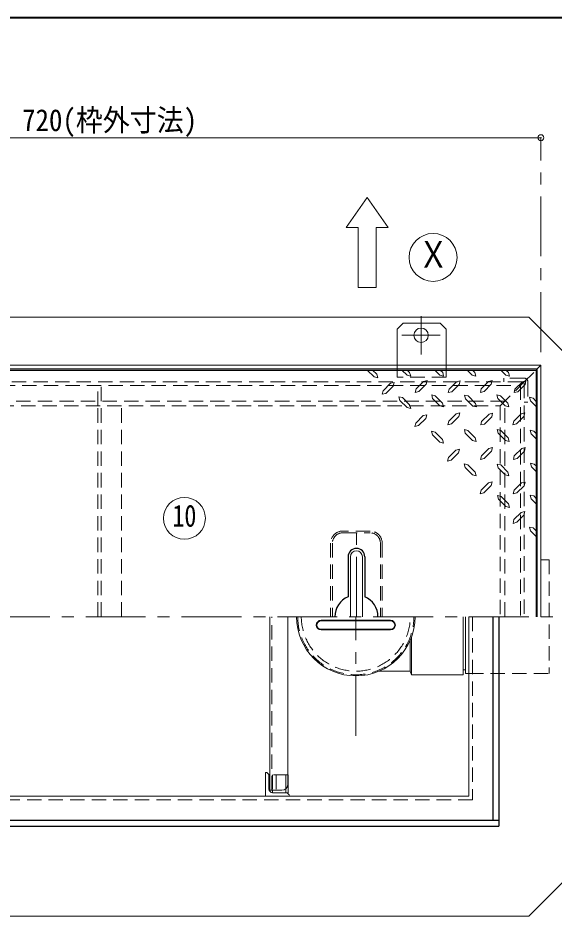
# Model space of a CAD drawing. Units: millimetres at full size, sheet at 1:10; details may follow other scales. Extents: x -2111 to 1939, y -1286 to 1524.
# Drawn here: x -1313 to -865, y 774 to 1524 of the extents above; entities that cross this region are included whole.
import ezdxf
from ezdxf.enums import TextEntityAlignment as Align

# ---------------------------------------------------------------- set-up
doc = ezdxf.new("R2010")
doc.units = ezdxf.units.MM
doc.header["$LTSCALE"] = 10
doc.header["$PDMODE"] = 32
doc.header["$PDSIZE"] = 5
doc.linetypes.add('CHAIN1', pattern=[8, 5, -1, 1, -1])
doc.linetypes.add('DASHED1', pattern=[1.8, 1.2, -0.6])
doc.layers.add('0-6_補助線', color=4, linetype='Continuous', lineweight=9)
doc.styles.add('ＭＳ ゴシック', font='')
doc.styles.get('ＭＳ ゴシック').set_extended_font_data('MS Gothic')

msp = doc.modelspace()

# ---------------------------------------------------------------- linework, layer by layer
at = {"layer": '0-6_補助線', "color": 1, "lineweight": 40}
msp.add_line((1938.78, 1524.05), (-2111.22, 1524.05), dxfattribs=at)
at = {"layer": '0-6_補助線'}
for p, q in [((-1596.22, 1424.05), (-876.22, 1424.05)), ((-886.22, 1274.05), (-1586.22, 1274.05)), ((-991.22, 1269.05), (-996.22, 1264.05)), ((-991.22, 1269.05), (-960.22, 1269.05)), ((-955.22, 1264.05), (-960.22, 1269.05)), ((-836.22, 1224.05), (-886.22, 1274.05)), ((-996.22, 1264.05), (-996.22, 1234.05)), ((-955.22, 1264.05), (-955.22, 1234.05)), ((-1021.28, 1230.05), (-1015.46, 1224.36)), ((-992.31, 1230.05), (-987.97, 1225.71)), ((-987.88, 1230.05), (-985.76, 1227.92)), ((-964.83, 1230.05), (-960.49, 1225.71)), ((-960.3, 1230.05), (-958.18, 1227.92)), ((-937.67, 1230.05), (-933.59, 1225.8)), ((-933.3, 1230.05), (-931.27, 1228.02)), ((-909.77, 1230.05), (-905.43, 1225.71)), ((-905.34, 1230.05), (-903.21, 1227.92)), ((-879.22, 1231.05), (-880.22, 1230.05)), ((-984.89, 1224.94), (-987.97, 1225.71)), ((-985.76, 1227.92), (-984.89, 1224.94)), ((-957.41, 1224.84), (-960.49, 1225.71)), ((-958.18, 1227.92), (-957.41, 1224.84)), ((-930.5, 1225.03), (-933.59, 1225.8)), ((-931.27, 1228.02), (-930.5, 1225.03)), ((-902.35, 1224.84), (-905.43, 1225.71)), ((-903.21, 1227.92), (-902.35, 1224.84)), ((-1005.52, 1210.57), (-999.45, 1216.64)), ((-978.04, 1212.01), (-971.97, 1218.09)), ((-950.56, 1211.92), (-944.49, 1217.99)), ((-923.66, 1212.11), (-917.58, 1218.19)), ((-895.5, 1211.92), (-889.42, 1217.99)), ((-1007.84, 1212.79), (-1008.61, 1209.8)), ((-1005.52, 1210.57), (-1008.61, 1209.8)), ((-994.05, 1204.69), (-994.82, 1207.77)), ((-991.83, 1207), (-994.82, 1207.77)), ((-980.36, 1214.23), (-981.13, 1211.24)), ((-978.04, 1212.01), (-981.13, 1211.24)), ((-966.57, 1206.13), (-967.34, 1209.22)), ((-964.35, 1208.45), (-967.34, 1209.22)), ((-964.35, 1208.45), (-958.27, 1202.27)), ((-952.87, 1214.14), (-953.65, 1211.15)), ((-950.56, 1211.92), (-953.65, 1211.15)), ((-939.09, 1206.04), (-939.86, 1209.12)), ((-936.87, 1208.35), (-939.86, 1209.12)), ((-936.87, 1208.35), (-930.79, 1202.18)), ((-925.97, 1214.33), (-926.74, 1211.34)), ((-923.66, 1212.11), (-926.74, 1211.34)), ((-912.18, 1206.23), (-912.95, 1209.31)), ((-909.96, 1208.54), (-912.95, 1209.31)), ((-909.96, 1208.54), (-903.89, 1202.37)), ((-897.81, 1214.14), (-898.59, 1211.15)), ((-895.5, 1211.92), (-898.59, 1211.15)), ((-994.05, 1204.69), (-987.97, 1198.61)), ((-991.83, 1207), (-985.76, 1200.83)), ((-985.76, 1200.83), (-984.89, 1197.84)), ((-966.57, 1206.13), (-960.49, 1200.06)), ((-957.41, 1199.29), (-960.49, 1200.06)), ((-958.27, 1202.27), (-957.41, 1199.29)), ((-939.09, 1206.04), (-933.01, 1199.96)), ((-930.79, 1202.18), (-929.92, 1199.19)), ((-912.18, 1206.23), (-906.11, 1200.15)), ((-903.02, 1199.38), (-906.11, 1200.15)), ((-903.89, 1202.37), (-903.02, 1199.38)), ((-882.67, 1206.52), (-885.76, 1207.29)), ((-884.89, 1204.2), (-885.76, 1207.29)), ((-884.89, 1204.2), (-880.22, 1199.53)), ((-882.67, 1206.52), (-880.22, 1203.71)), ((-984.89, 1197.84), (-987.97, 1198.61)), ((-929.92, 1199.19), (-933.01, 1199.96)), ((-980.65, 1185.79), (-981.42, 1182.8)), ((-978.33, 1183.57), (-972.26, 1189.64)), ((-953.16, 1187.23), (-953.94, 1184.24)), ((-950.85, 1185.01), (-953.94, 1184.24)), ((-950.85, 1185.01), (-944.77, 1191.09)), ((-925.68, 1187.14), (-926.45, 1184.15)), ((-923.37, 1184.92), (-917.29, 1190.99)), ((-898.78, 1187.33), (-899.55, 1184.34)), ((-896.46, 1185.11), (-899.55, 1184.34)), ((-896.46, 1185.11), (-890.39, 1191.19)), ((-978.33, 1183.57), (-981.42, 1182.8)), ((-966.76, 1175.85), (-967.53, 1178.94)), ((-964.54, 1178.17), (-967.53, 1178.94)), ((-964.54, 1178.17), (-958.47, 1172)), ((-939.28, 1177.3), (-940.05, 1180.39)), ((-937.06, 1179.61), (-940.05, 1180.39)), ((-937.06, 1179.61), (-930.99, 1173.44)), ((-923.37, 1184.92), (-926.45, 1184.15)), ((-911.8, 1177.2), (-912.57, 1180.29)), ((-909.58, 1179.52), (-912.57, 1180.29)), ((-909.58, 1179.52), (-903.5, 1173.35)), ((-882.1, 1178.94), (-885.18, 1179.71)), ((-884.31, 1176.62), (-885.18, 1179.71)), ((-882.1, 1178.94), (-880.22, 1177.06)), ((-966.76, 1175.85), (-960.69, 1169.78)), ((-958.47, 1172), (-957.6, 1169.01)), ((-939.28, 1177.3), (-933.2, 1171.22)), ((-930.12, 1170.45), (-933.2, 1171.22)), ((-930.99, 1173.44), (-930.12, 1170.45)), ((-911.8, 1177.2), (-905.72, 1171.13)), ((-902.64, 1170.36), (-905.72, 1171.13)), ((-903.5, 1173.35), (-902.64, 1170.36)), ((-884.31, 1176.62), (-880.22, 1172.53)), ((-957.6, 1169.01), (-960.69, 1169.78)), ((-953.36, 1156.95), (-954.13, 1153.96)), ((-951.04, 1154.74), (-944.97, 1160.81)), ((-925.87, 1158.4), (-926.65, 1155.41)), ((-923.56, 1156.18), (-926.65, 1155.41)), ((-923.56, 1156.18), (-917.49, 1162.26)), ((-898.39, 1158.3), (-899.16, 1155.31)), ((-896.08, 1156.09), (-899.16, 1155.31)), ((-896.08, 1156.09), (-890, 1162.16)), ((-951.04, 1154.74), (-954.13, 1153.96)), ((-939.47, 1148.56), (-940.24, 1151.65)), ((-937.25, 1150.88), (-940.24, 1151.65)), ((-939.47, 1148.56), (-933.4, 1142.49)), ((-937.25, 1150.88), (-931.18, 1144.71)), ((-911.99, 1148.47), (-912.76, 1151.55)), ((-909.77, 1150.78), (-912.76, 1151.55)), ((-911.99, 1148.47), (-905.91, 1142.39)), ((-909.77, 1150.78), (-903.7, 1144.61)), ((-881.71, 1151.55), (-884.8, 1152.32)), ((-884.02, 1149.24), (-884.8, 1152.32)), ((-884.02, 1149.24), (-880.22, 1145.43)), ((-881.71, 1151.55), (-880.22, 1150.06)), ((-930.31, 1141.72), (-933.4, 1142.49)), ((-931.18, 1144.71), (-930.31, 1141.72)), ((-902.83, 1141.62), (-905.91, 1142.39)), ((-903.7, 1144.61), (-902.83, 1141.62)), ((-923.75, 1127.45), (-917.68, 1133.52)), ((-896.27, 1127.35), (-890.2, 1133.42)), ((-926.07, 1129.66), (-926.84, 1126.67)), ((-923.75, 1127.45), (-926.84, 1126.67)), ((-909.29, 1124.46), (-912.37, 1125.23)), ((-911.51, 1122.14), (-912.37, 1125.23)), ((-898.59, 1129.57), (-899.36, 1126.58)), ((-896.27, 1127.35), (-899.36, 1126.58)), ((-882.19, 1124.84), (-885.28, 1125.61)), ((-884.41, 1122.53), (-885.28, 1125.61)), ((-911.51, 1122.14), (-905.43, 1116.16)), ((-909.29, 1124.46), (-903.21, 1118.38)), ((-903.21, 1118.38), (-902.35, 1115.3)), ((-884.41, 1122.53), (-880.22, 1118.17)), ((-882.19, 1124.84), (-880.22, 1122.87)), ((-902.35, 1115.3), (-905.43, 1116.16)), ((-898.68, 1105.07), (-892.61, 1111.15)), ((-898.68, 1105.07), (-899.45, 1101.99)), ((-896.37, 1102.86), (-899.45, 1101.99)), ((-896.37, 1102.86), (-890.39, 1108.93)), ((-882.67, 1098.13), (-885.76, 1098.9)), ((-884.89, 1095.82), (-885.76, 1098.9)), ((-884.89, 1095.82), (-880.22, 1090.95)), ((-882.67, 1098.13), (-880.22, 1095.67)), ((-1059.73, 1021.05), (-1001.7, 1021.05)), ((-941.22, 1024.05), (-941.22, 975.55)), ((-939.22, 1024.05), (-939.22, 976.55)), ((-1059.73, 1013.05), (-1001.7, 1013.05)), ((-984.22, 1007.08), (-984.22, 975.55)), ((-985.22, 1004.55), (-985.22, 978.55)), ((-941.22, 975.55), (-984.22, 975.55)), ((-941.22, 979.55), (-939.22, 979.55)), ((-939.22, 976.55), (-936.22, 976.55)), ((-1100.22, 879.05), (-1100.22, 877.05))]:
    msp.add_line(p, q, dxfattribs=at)
at = {"layer": '0-6_補助線', "linetype": 'CHAIN1'}
for p, q in [((-876.22, 1245.05), (-876.22, 1424.05)), ((-976.22, 1275.05), (-976.22, 1243.05)), ((-960.22, 1259.05), (-992.22, 1259.05)), ((-1030.22, 1024.05), (-1030.22, 1101.05)), ((-1976.22, 1024.05), (-516.22, 1024.05)), ((-1030.72, 924.55), (-1030.72, 1024.05))]:
    msp.add_line(p, q, dxfattribs=at)
at = {"layer": '0-6_補助線', "color": 7, "lineweight": 18}
for p, q in [((-1021.22, 1374.05), (-1038.72, 1349.05)), ((-1021.22, 1374.05), (-1003.72, 1349.05)), ((-1013.72, 1299.05), (-1013.72, 1349.05)), ((-1003.72, 1349.05), (-1013.72, 1349.05)), ((-1013.72, 1299.05), (-1028.72, 1299.05)), ((-876.22, 1234.05), (-1596.22, 1234.05)), ((-879.22, 1231.05), (-1593.22, 1231.05)), ((-879.22, 1231.05), (-876.22, 1234.05)), ((-879.22, 1024.05), (-879.22, 1231.05)), ((-876.22, 1024.05), (-876.22, 1234.05)), ((-1035.22, 1074.05), (-1035.22, 1024.05)), ((-1025.22, 1074.05), (-1025.22, 1024.05)), ((-1102.47, 879.05), (-1102.47, 1024.05)), ((-1087.47, 884.05), (-1087.47, 1024.05)), ((-1059.73, 1020.55), (-1001.7, 1020.55)), ((-936.22, 1024.05), (-936.22, 874.05)), ((-1059.73, 1013.55), (-1001.7, 1013.55)), ((-1106.22, 894.05), (-1106.22, 874.05)), ((-1103.22, 880.05), (-1103.22, 891.05)), ((-1087.47, 892.05), (-1087.09, 892.05)), ((-1087.09, 877.05), (-1087.09, 892.05)), ((-1092.47, 879.05), (-1102.47, 879.05)), ((-1089.22, 877.05), (-1089.22, 880.25)), ((-1100.22, 877.05), (-1087.09, 877.05)), ((-886.22, 774.05), (-836.22, 824.05)), ((-886.22, 774.05), (-1586.22, 774.05))]:
    msp.add_line(p, q, dxfattribs=at)
at = {"layer": '0-6_補助線', "color": 5, "lineweight": 25}
for p, q in [((-1592.22, 1230.05), (-880.22, 1230.05)), ((-880.22, 1230.05), (-880.22, 1024.05)), ((-1037.22, 1074.05), (-1037.22, 1040.63)), ((-1023.22, 1074.05), (-1023.22, 1040.63)), ((-916.22, 1024.05), (-916.22, 854.05)), ((-911.22, 1024.05), (-911.22, 849.05)), ((-1561.22, 854.05), (-911.22, 854.05)), ((-1561.22, 849.05), (-911.22, 849.05))]:
    msp.add_line(p, q, dxfattribs=at)
at = {"layer": '0-6_補助線', "linetype": 'DASHED1'}
for p, q in [((-996.22, 1234.05), (-996.22, 1224.05)), ((-955.22, 1234.05), (-955.22, 1224.05)), ((-890.68, 1219.58), (-880.22, 1230.05)), ((-955.22, 1224.05), (-996.22, 1224.05)), ((-907.02, 1223.25), (-907.02, 1220.05)), ((-890.22, 1223.25), (-907.02, 1223.25)), ((-1579.22, 1217.05), (-893.22, 1217.05)), ((-1246.22, 1200.05), (-1246.22, 1217.05)), ((-1243.22, 1024.05), (-1243.22, 1217.05)), ((-893.22, 1217.05), (-893.22, 1024.05)), ((-887.02, 1220.05), (-887.02, 1203.25)), ((-906.22, 1204.05), (-1566.22, 1204.05)), ((-906.22, 1024.05), (-906.22, 1204.05)), ((-887.02, 1203.25), (-890.22, 1203.25)), ((-876.22, 1071.55), (-869.22, 1071.55)), ((-869.22, 1071.55), (-869.22, 976.55)), ((-1100.97, 879.05), (-1100.97, 1024.05)), ((-933.22, 1024.05), (-933.22, 871.05)), ((-936.22, 976.55), (-869.22, 976.55)), ((-1087.47, 892.05), (-1100.22, 892.05)), ((-1100.22, 892.05), (-1100.22, 879.05)), ((-1097.22, 892.05), (-1097.22, 877.05)), ((-1089.22, 880.25), (-1089.22, 892.05)), ((-933.22, 871.05), (-1539.22, 871.05))]:
    msp.add_line(p, q, dxfattribs=at)
at = {"layer": '0-6_補助線', "color": 7, "linetype": 'DASHED1', "lineweight": 18}
for p, q in [((-891.82, 1220.05), (-1580.62, 1220.05)), ((-910.22, 1200.05), (-890.68, 1219.58)), ((-890.22, 1218.45), (-890.22, 1024.05)), ((-1562.22, 1200.05), (-910.22, 1200.05)), ((-1246.22, 1024.05), (-1246.22, 1200.05)), ((-1226.22, 1024.05), (-1226.22, 1200.05)), ((-910.22, 1200.05), (-910.22, 1024.05)), ((-1018.72, 1095.55), (-1041.72, 1095.55)), ((-1041.72, 1094.05), (-1018.72, 1094.05)), ((-1051.72, 1085.55), (-1051.72, 1024.05)), ((-1050.22, 1085.55), (-1050.22, 1024.05)), ((-1010.22, 1085.55), (-1010.22, 1024.05)), ((-1008.72, 1085.55), (-1008.72, 1024.05))]:
    msp.add_line(p, q, dxfattribs=at)
at = {"layer": '0-6_補助線', "color": 7, "lineweight": 18}
for points in [[(-1028.72, 1299.05), (-1028.72, 1349.05), (-1038.72, 1349.05)], [(-936.22, 874.05), (-1536.22, 874.05), (-1536.22, 1024.05)]]:
    msp.add_lwpolyline(points, dxfattribs=at)
at = {"layer": '0-6_補助線'}
for points in [[(-1016.71, 1230.05), (-1013.24, 1226.57), (-1012.37, 1223.49), (-1015.46, 1224.36)], [(-1007.84, 1212.79), (-1001.67, 1218.96), (-998.68, 1219.73), (-999.45, 1216.64)], [(-980.36, 1214.23), (-974.19, 1220.4), (-971.2, 1221.17), (-971.97, 1218.09)], [(-952.87, 1214.14), (-946.7, 1220.31), (-943.71, 1221.08), (-944.49, 1217.99)], [(-925.97, 1214.33), (-919.8, 1220.5), (-916.81, 1221.27), (-917.58, 1218.19)], [(-897.81, 1214.14), (-891.64, 1220.31), (-888.65, 1221.08), (-889.42, 1217.99)], [(-980.65, 1185.79), (-974.47, 1191.96), (-971.49, 1192.73), (-972.26, 1189.64)], [(-953.16, 1187.23), (-946.99, 1193.4), (-944, 1194.17), (-944.77, 1191.09)], [(-925.68, 1187.14), (-919.51, 1193.31), (-916.52, 1194.08), (-917.29, 1190.99)], [(-898.78, 1187.33), (-892.61, 1193.5), (-889.62, 1194.27), (-890.39, 1191.19)], [(-953.36, 1156.95), (-947.19, 1163.12), (-944.2, 1163.9), (-944.97, 1160.81)], [(-925.87, 1158.4), (-919.7, 1164.57), (-916.71, 1165.34), (-917.49, 1162.26)], [(-898.39, 1158.3), (-892.22, 1164.47), (-889.23, 1165.25), (-890, 1162.16)], [(-926.07, 1129.66), (-919.9, 1135.84), (-916.91, 1136.61), (-917.68, 1133.52)], [(-898.59, 1129.57), (-892.41, 1135.74), (-889.42, 1136.51), (-890.2, 1133.42)], [(-892.61, 1111.15), (-889.52, 1112.02), (-890.39, 1108.93)], [(-1011.22, 978.55), (-985.22, 978.55), (-984.22, 975.55)]]:
    msp.add_lwpolyline(points, dxfattribs=at)
at = {"layer": '0-6_補助線', "color": 7, "lineweight": 18}
for centre, radius in [((-966.22, 1324.05), 20), ((-1173.82, 1106.19), 17.5)]:
    msp.add_circle(centre, radius, dxfattribs=at)
at = {"layer": '0-6_補助線'}
msp.add_circle((-976.22, 1259.05), 6, dxfattribs=at)
at = {"layer": '0-6_補助線', "linetype": 'DASHED1'}
for centre, radius, start, end in [((-890.22, 1220.05), 3.2, 0, 90), ((-1030.72, 1024.05), 48.5, 180, 0), ((-1030.72, 1024.05), 45.5, 180, 0)]:
    msp.add_arc(centre, radius, start, end, dxfattribs=at)
at = {"layer": '0-6_補助線', "color": 7, "linetype": 'DASHED1', "lineweight": 18}
for centre, radius, start, end in [((-891.82, 1218.45), 1.6, 0, 90), ((-1041.72, 1085.55), 10, 90, 180), ((-1018.72, 1085.55), 10, 0, 90), ((-1041.72, 1085.55), 8.5, 90, 180), ((-1018.72, 1085.55), 8.5, 0, 90)]:
    msp.add_arc(centre, radius, start, end, dxfattribs=at)
at = {"layer": '0-6_補助線', "color": 5, "lineweight": 25}
for centre, radius, start, end in [((-1030.22, 1074.05), 7, 0, 180), ((-1030.22, 1024.05), 18, 112.88538, 180), ((-1030.22, 1024.05), 18, 0, 67.11462)]:
    msp.add_arc(centre, radius, start, end, dxfattribs=at)
at = {"layer": '0-6_補助線', "color": 7, "lineweight": 18}
for centre, radius, start, end in [((-1030.22, 1074.05), 5, 0, 180), ((-1030.72, 1024.05), 49.5, 180, 0), ((-1059.73, 1017.05), 3.5, 90, 270), ((-1001.7, 1017.05), 3.5, 270, 90), ((-1106.22, 891.05), 3, 0, 90), ((-1100.22, 880.05), 3, 180, 270), ((-1092.47, 884.05), 5, 270, 0), ((-1089.22, 874.05), 3, 0, 90)]:
    msp.add_arc(centre, radius, start, end, dxfattribs=at)
at = {"layer": '0-6_補助線'}
for centre, start, end in [((-1059.73, 1017.05), 90, 270), ((-1001.7, 1017.05), 270, 90)]:
    msp.add_arc(centre, 4, start, end, dxfattribs=at)
at = {"layer": '0-6_補助線', "color": 1}
msp.add_point((-876.22, 1424.05), dxfattribs=at)

# ---------------------------------------------------------------- texts
at = {"layer": '0-6_補助線', "color": 7, "style": 'ＭＳ ゴシック'}
for s, height, width, p in [('720(枠外寸法)', 18.33, 0.9, (-1309.34, 1424.05)), ('Ｘ', 21.99, 0.85, (-978.72, 1309.05)), ('10', 18.33, 0.8, (-1183.82, 1093.69))]:
    msp.add_text(s, height=height, dxfattribs=dict(at, width=width)).set_placement(p, align=Align.BOTTOM_LEFT)

doc.saveas('drawing.dxf')
